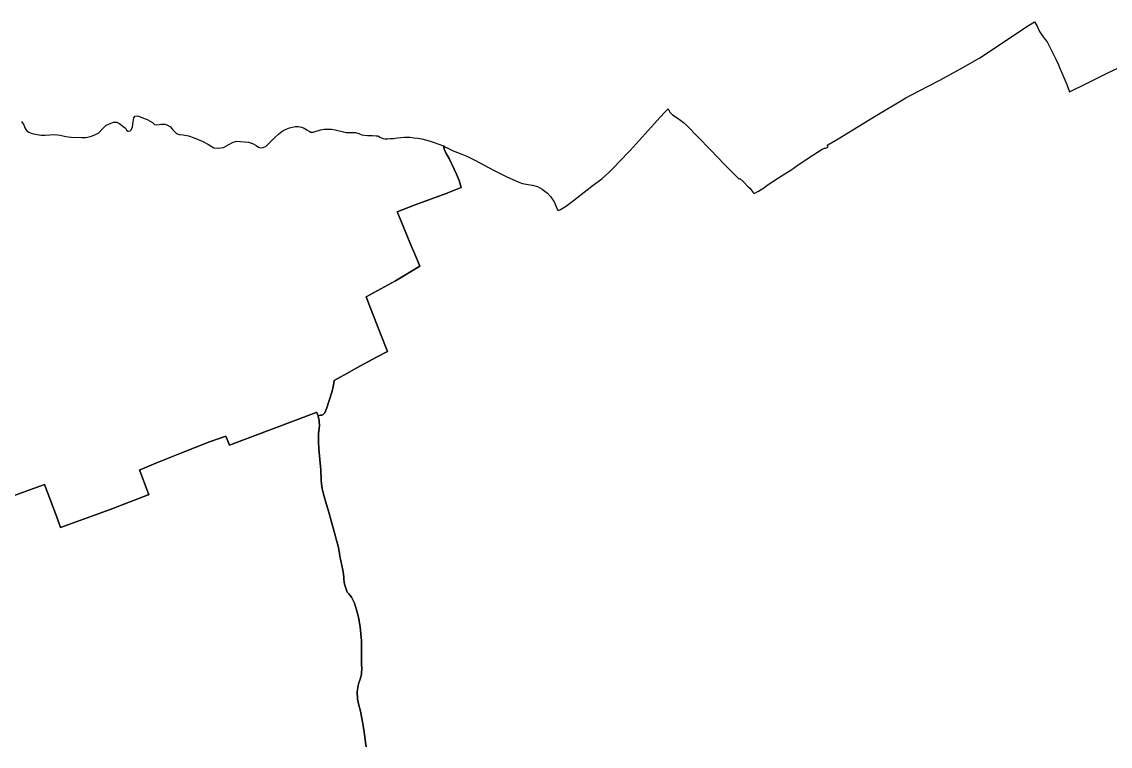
# Model space of a CAD drawing. Header units: metres. Extents: x 245125 to 394351, y 270578 to 4233311.
# Drawn here: x 275660 to 278048, y 4224391 to 4225981 of the extents above; entities that cross this region are included whole.
import ezdxf
from ezdxf.lldxf.tags import DXFTag

# ---------------------------------------------------------------- set-up
doc = ezdxf.new("R2010")
doc.units = ezdxf.units.M
doc.layers.add('ASTOTA', color=7, linetype='Continuous')
doc.layers.add('ΟΡΙΑ ΟΤΑ', color=7, linetype='Continuous')
tags = doc.linetypes.add('HIDDEN', pattern=[0.375, 0.25, -0.125]).pattern_tags.tags
tags[6:7] = [DXFTag(74, 4), DXFTag(75, 0), DXFTag(340, '0'), DXFTag(46, 1.0), DXFTag(50, 0.0), DXFTag(44, 0.0), DXFTag(45, 0.0)]
tags[4:5] = [DXFTag(74, 4), DXFTag(75, 0), DXFTag(340, '0'), DXFTag(46, 1.0), DXFTag(50, 0.0), DXFTag(44, 0.0), DXFTag(45, 0.0)]

msp = doc.modelspace()

# ---------------------------------------------------------------- linework, layer by layer
at = {"layer": 'ASTOTA', "color": 253, "linetype": 'HIDDEN', "ltscale": 300}
for points in [[(276415.2, 4224390.3), (276414.3, 4224399.6), (276412.7, 4224412.3), (276411.3, 4224422.7), (276409.2, 4224436), (276407.5, 4224445.3), (276405.5, 4224455.8), (276403.6, 4224465.7), (276399.5, 4224481.5), (276396.7, 4224494.9), (276396.2, 4224500.6), (276395.8, 4224506), (276395.7, 4224510.4), (276396.4, 4224515.8), (276398, 4224524.5), (276399.5, 4224530.6), (276401.6, 4224536.3), (276403.8, 4224543.8), (276405.1, 4224548.6), (276405.4, 4224554.1), (276405.7, 4224559.7), (276405.5, 4224573.5), (276405.2, 4224587.6), (276405.3, 4224603.4), (276405.6, 4224622.7), (276402.5, 4224653.8), (276398.4, 4224674.4), (276396.7, 4224682.9), (276394.6, 4224691), (276392.3, 4224698.3), (276390.1, 4224705.5), (276388, 4224710), (276385.6, 4224714.2), (276383, 4224718.4), (276377.2, 4224726), (276374.1, 4224729.5), (276372, 4224733.8), (276369.8, 4224740.4), (276367.9, 4224747), (276367.1, 4224752.6), (276366.6, 4224758.2), (276366.6, 4224762.4), (276365.8, 4224768.8), (276364, 4224777.6), (276357.8, 4224808.6), (276357.1, 4224815.1), (276354.2, 4224830.2), (276349.9, 4224845.8), (276347.3, 4224854.4), (276338.8, 4224886.2), (276333.2, 4224904.9), (276327.8, 4224924.5), (276323.4, 4224939.4), (276319.9, 4224953.2), (276318.2, 4224961.4), (276317.4, 4224968.4), (276316.8, 4224974.8), (276316.6, 4224981.8), (276316, 4224991.3), (276315.8, 4224999), (276315.4, 4225005.5), (276313.8, 4225020.6), (276312.4, 4225036.7), (276311.8, 4225043.8), (276311, 4225060.3), (276311, 4225065.7), (276310.9, 4225073), (276311, 4225077.5), (276312.2, 4225089), (276312.7, 4225096.2), (276312.4, 4225102.9), (276312.3, 4225107.1), (276311.2, 4225111.5), (276310, 4225116.4), (276310, 4225116.4), (276314.9, 4225118), (276318.5, 4225118.2), (276321.1, 4225119.4), (276324.8, 4225123.3), (276329, 4225134.3), (276333.7, 4225148.4), (276341, 4225170.9), (276343.5, 4225184), (276344.9, 4225194), (276379.8, 4225213.4), (276395.1, 4225221.7), (276438.5, 4225245.2), (276462, 4225257.5), (276459.1, 4225265), (276449.7, 4225289.1), (276425, 4225352.8), (276415.3, 4225377.6), (276479.8, 4225413.1), (276533, 4225445.4), (276524.2, 4225466.5), (276513.1, 4225493.4), (276484.8, 4225561.4), (276483.5, 4225564.6), (276522.7, 4225579.4), (276590.8, 4225604.4), (276623.8, 4225617.9), (276619.6, 4225633.1), (276614, 4225646.7), (276597.6, 4225681.7), (276591, 4225692), (276587.6, 4225700.3), (276586.2, 4225705.7), (276585.7, 4225709.5), (276588.3, 4225707.3), (276596.3, 4225703), (276606.1, 4225698.4), (276625.3, 4225691.2), (276636.3, 4225686.3), (276653.8, 4225677.5), (276694.8, 4225655.9), (276722.8, 4225642.2), (276750.5, 4225629.6), (276758.3, 4225626.6), (276770.8, 4225624.3), (276780.7, 4225622.5), (276791.4, 4225619.6), (276802, 4225614.4), (276813.3, 4225605.2), (276820.1, 4225597.9), (276828.1, 4225586.2), (276835.7, 4225568.7), (276836.7, 4225567), (276842.2, 4225569.8), (276854.9, 4225577.2), (276870.4, 4225589.1), (276893.6, 4225607.5), (276911, 4225620.9), (276933.4, 4225637.7), (276948.1, 4225650.9), (276960.3, 4225663), (276971, 4225673.7), (276994.8, 4225698.8), (277053.8, 4225764.7), (277069.6, 4225781.8), (277078.6, 4225790.1), (277082.1, 4225783.1), (277087.9, 4225777.3), (277100, 4225769.3), (277112.1, 4225760.7), (277119.4, 4225753.8), (277170.5, 4225700.8), (277202.7, 4225667.2), (277234.3, 4225636), (277235.9, 4225637.4), (277244.4, 4225629.6), (277252.4, 4225620.9), (277254, 4225619.5), (277257.3, 4225616.3), (277260.7, 4225612.3), (277262.5, 4225609.7), (277263.9, 4225607.8), (277267.1, 4225604.3), (277276.3, 4225609.9), (277288.2, 4225617.3), (277298.1, 4225624), (277331, 4225645.4), (277347.8, 4225655.8), (277363.9, 4225667.4), (277373.6, 4225674.2), (277387.4, 4225683.5), (277405.7, 4225695.1), (277416.1, 4225701.5), (277421.6, 4225704), (277424.4, 4225704), (277427.5, 4225705.6), (277429.4, 4225706.6), (277426.9, 4225710.5), (277428.8, 4225711.5), (277451.6, 4225724.3), (277529, 4225772.3), (277599.6, 4225814.4), (277629.2, 4225830.2), (277674.3, 4225853.6), (277720.2, 4225877.8), (277762, 4225902.6), (277868.8, 4225973.1), (277882.3, 4225981.5), (277888.4, 4225971.6), (277893, 4225960.3), (277901.5, 4225948.6), (277905.8, 4225942.8), (277910, 4225937.1), (277914.3, 4225928.8), (277928.6, 4225901), (277929.4, 4225899.1), (277934.6, 4225887), (277937.1, 4225881.2), (277942.3, 4225869.1), (277953.1, 4225843.8), (277959.2, 4225827.8), (277996.3, 4225846.1), (278043.4, 4225869.3), (278085.6, 4225889.1)], [(275659.1, 4225762.3), (275664.4, 4225755.2), (275666.6, 4225748.9), (275668.4, 4225744.8), (275671.2, 4225741.6), (275675, 4225739), (275682.1, 4225736.3), (275693.6, 4225734.2), (275702.3, 4225732.7), (275710.9, 4225732.3), (275732.5, 4225734), (275743.6, 4225732.6), (275756.3, 4225730), (275767.8, 4225728.5), (275790.6, 4225727.2), (275800, 4225727.5), (275810.2, 4225729.9), (275819.8, 4225733.1), (275828.6, 4225737.7), (275836.3, 4225745.6), (275844, 4225754), (275853.4, 4225758.5), (275860.8, 4225761), (275868.5, 4225760.8), (275874.9, 4225757.8), (275882.3, 4225751.7), (275887.4, 4225747.6), (275889.8, 4225743.4), (275893.5, 4225741.6), (275897.7, 4225742.1), (275900.2, 4225745), (275902.4, 4225751.2), (275904.2, 4225761.6), (275905.9, 4225770.7), (275908.5, 4225774.2), (275913.1, 4225774.9), (275917.9, 4225773.7), (275926.6, 4225769.7), (275934.8, 4225767), (275946.8, 4225760.2), (275951.3, 4225756), (275956.2, 4225754.9), (275966.4, 4225757), (275974.3, 4225756.9), (275979.8, 4225754.7), (275985.9, 4225750.6), (275990.5, 4225744.9), (275996, 4225739.4), (275998.9, 4225736.2), (276004.9, 4225734.2), (276014.2, 4225733.4), (276025.4, 4225731.1), (276038, 4225726.4), (276055.5, 4225719.7), (276069.7, 4225712.1), (276075, 4225708.4), (276081.2, 4225704.9), (276089.8, 4225703.7), (276102.2, 4225705.6), (276112.5, 4225711.3), (276123.6, 4225717.1), (276131.7, 4225719.2), (276139.8, 4225719), (276147.8, 4225718.1), (276157.3, 4225716.9), (276165.7, 4225714.4), (276173.9, 4225710), (276179.4, 4225706), (276184.5, 4225704.5), (276189.6, 4225705.3), (276196.2, 4225708.6), (276204.6, 4225717), (276214.4, 4225726.9), (276223.5, 4225735.5), (276231.4, 4225741), (276239.7, 4225745.6), (276247.5, 4225748.6), (276259.8, 4225751.9), (276266.2, 4225751.7), (276273.9, 4225750.4), (276279.3, 4225748.1), (276285.6, 4225744.4), (276290.5, 4225741), (276293.8, 4225739.1), (276299.4, 4225739), (276315.5, 4225744.4), (276323.5, 4225745.4), (276330.9, 4225745.5), (276339.4, 4225745.5), (276347.4, 4225744.3), (276365.7, 4225739.8), (276370.9, 4225738.7), (276379.4, 4225738.7), (276388, 4225738.8), (276392.4, 4225738.4), (276396.9, 4225737.3), (276399.7, 4225735.9), (276402.1, 4225734.6), (276406, 4225733.3), (276411.1, 4225732.3), (276418.1, 4225731.6), (276429.5, 4225731.5), (276437.7, 4225731.4), (276440.7, 4225731), (276442.7, 4225730.1), (276445.4, 4225728.4), (276448.8, 4225726.6), (276452.8, 4225725), (276457.1, 4225724.6), (276462.6, 4225724.9), (276468.7, 4225725.2), (276474.5, 4225725.3), (276484.4, 4225726.4), (276491.3, 4225727.1), (276499.6, 4225727.9), (276505.4, 4225728.1), (276511.1, 4225727.9), (276520.8, 4225726.9), (276528.9, 4225725.9), (276537.7, 4225724.7), (276553.6, 4225720), (276562.6, 4225717.1), (276575.3, 4225713), (276583.3, 4225709.9), (276585.7, 4225709.5), (276586.2, 4225705.7), (276587.6, 4225700.3), (276591, 4225692), (276597.6, 4225681.7), (276614, 4225646.7), (276619.6, 4225633.1), (276623.8, 4225617.9), (276590.8, 4225604.4), (276522.7, 4225579.4), (276483.5, 4225564.6), (276484.8, 4225561.4), (276513.1, 4225493.4), (276524.2, 4225466.5), (276533, 4225445.4), (276479.8, 4225413.1), (276415.3, 4225377.6), (276425, 4225352.8), (276449.7, 4225289.1), (276459.1, 4225265), (276462, 4225257.5), (276438.5, 4225245.2), (276395.1, 4225221.7), (276379.8, 4225213.4), (276344.9, 4225194), (276343.5, 4225184), (276341, 4225170.9), (276333.7, 4225148.4), (276329, 4225134.3), (276324.8, 4225123.3), (276321.1, 4225119.4), (276318.5, 4225118.2), (276314.9, 4225118), (276310, 4225116.4), (276308.8, 4225120.6), (276307.5, 4225124), (276305.5, 4225123.8), (276115.8, 4225052.2), (276107.8, 4225072.3), (276071.3, 4225059.6), (276008.8, 4225035), (275953.5, 4225012.9), (275919.4, 4224998.3), (275917.9, 4224997.8), (275938.7, 4224943.3), (275937.3, 4224943), (275853.9, 4224911.2), (275744.8, 4224871.8), (275735.5, 4224896.5), (275709.2, 4224966.2), (275604, 4224928)]]:
    msp.add_lwpolyline(points, dxfattribs=at)
at = {"layer": 'ΟΡΙΑ ΟΤΑ'}
for points in [[(276415.2, 4224390.3), (276414.3, 4224399.6), (276412.7, 4224412.3), (276411.3, 4224422.7), (276409.2, 4224436), (276407.5, 4224445.3), (276405.5, 4224455.8), (276403.6, 4224465.7), (276399.5, 4224481.5), (276396.7, 4224494.9), (276396.2, 4224500.6), (276395.8, 4224506), (276395.7, 4224510.4), (276396.4, 4224515.8), (276398, 4224524.5), (276399.5, 4224530.6), (276401.6, 4224536.3), (276403.8, 4224543.8), (276405.1, 4224548.6), (276405.4, 4224554.1), (276405.7, 4224559.7), (276405.5, 4224573.5), (276405.2, 4224587.6), (276405.3, 4224603.4), (276405.6, 4224622.7), (276402.5, 4224653.8), (276398.4, 4224674.4), (276396.7, 4224682.9), (276394.6, 4224691), (276392.3, 4224698.3), (276390.1, 4224705.5), (276388, 4224710), (276385.6, 4224714.2), (276383, 4224718.4), (276377.2, 4224726), (276374.1, 4224729.5), (276372, 4224733.8), (276369.8, 4224740.4), (276367.9, 4224747), (276367.1, 4224752.6), (276366.6, 4224758.2), (276366.6, 4224762.4), (276365.8, 4224768.8), (276364, 4224777.6), (276357.8, 4224808.6), (276357.1, 4224815.1), (276354.2, 4224830.2), (276349.9, 4224845.8), (276347.3, 4224854.4), (276338.8, 4224886.2), (276333.2, 4224904.9), (276327.8, 4224924.5), (276323.4, 4224939.4), (276319.9, 4224953.2), (276318.2, 4224961.4), (276317.4, 4224968.4), (276316.8, 4224974.8), (276316.6, 4224981.8), (276316, 4224991.3), (276315.8, 4224999), (276315.4, 4225005.5), (276313.8, 4225020.6), (276312.4, 4225036.7), (276311.8, 4225043.8), (276311, 4225060.3), (276311, 4225065.7), (276310.9, 4225073), (276311, 4225077.5), (276312.2, 4225089), (276312.7, 4225096.2), (276312.4, 4225102.9), (276312.3, 4225107.1), (276311.2, 4225111.5), (276310, 4225116.4), (276310, 4225116.4), (276314.9, 4225118), (276318.5, 4225118.2), (276321.1, 4225119.4), (276324.8, 4225123.3), (276329, 4225134.3), (276333.7, 4225148.4), (276341, 4225170.9), (276343.5, 4225184), (276344.9, 4225194), (276379.8, 4225213.4), (276395.1, 4225221.7), (276438.5, 4225245.2), (276462, 4225257.5), (276459.1, 4225265), (276449.7, 4225289.1), (276425, 4225352.8), (276415.3, 4225377.6), (276479.8, 4225413.1), (276533, 4225445.4), (276524.2, 4225466.5), (276513.1, 4225493.4), (276484.8, 4225561.4), (276483.5, 4225564.6), (276522.7, 4225579.4), (276590.8, 4225604.4), (276623.8, 4225617.9), (276619.6, 4225633.1), (276614, 4225646.7), (276597.6, 4225681.7), (276591, 4225692), (276587.6, 4225700.3), (276586.2, 4225705.7), (276585.7, 4225709.5), (276588.3, 4225707.3), (276596.3, 4225703), (276606.1, 4225698.4), (276625.3, 4225691.2), (276636.3, 4225686.3), (276653.8, 4225677.5), (276694.8, 4225655.9), (276722.8, 4225642.2), (276750.5, 4225629.6), (276758.3, 4225626.6), (276770.8, 4225624.3), (276780.7, 4225622.5), (276791.4, 4225619.6), (276802, 4225614.4), (276813.3, 4225605.2), (276820.1, 4225597.9), (276828.1, 4225586.2), (276835.7, 4225568.7), (276836.7, 4225567), (276842.2, 4225569.8), (276854.9, 4225577.2), (276870.4, 4225589.1), (276893.6, 4225607.5), (276911, 4225620.9), (276933.4, 4225637.7), (276948.1, 4225650.9), (276960.3, 4225663), (276971, 4225673.7), (276994.8, 4225698.8), (277053.8, 4225764.7), (277069.6, 4225781.8), (277078.6, 4225790.1), (277082.1, 4225783.1), (277087.9, 4225777.3), (277100, 4225769.3), (277112.1, 4225760.7), (277119.4, 4225753.8), (277170.5, 4225700.8), (277202.7, 4225667.2), (277234.3, 4225636), (277235.9, 4225637.4), (277244.4, 4225629.6), (277252.4, 4225620.9), (277254, 4225619.5), (277257.3, 4225616.3), (277260.7, 4225612.3), (277262.5, 4225609.7), (277263.9, 4225607.8), (277267.1, 4225604.3), (277276.3, 4225609.9), (277288.2, 4225617.3), (277298.1, 4225624), (277331, 4225645.4), (277347.8, 4225655.8), (277363.9, 4225667.4), (277373.6, 4225674.2), (277387.4, 4225683.5), (277405.7, 4225695.1), (277416.1, 4225701.5), (277421.6, 4225704), (277424.4, 4225704), (277427.5, 4225705.6), (277429.4, 4225706.6), (277426.9, 4225710.5), (277428.8, 4225711.5), (277451.6, 4225724.3), (277529, 4225772.3), (277599.6, 4225814.4), (277629.2, 4225830.2), (277674.3, 4225853.6), (277720.2, 4225877.8), (277762, 4225902.6), (277868.8, 4225973.1), (277882.3, 4225981.5), (277888.4, 4225971.6), (277893, 4225960.3), (277901.5, 4225948.6), (277905.8, 4225942.8), (277910, 4225937.1), (277914.3, 4225928.8), (277928.6, 4225901), (277929.4, 4225899.1), (277934.6, 4225887), (277937.1, 4225881.2), (277942.3, 4225869.1), (277953.1, 4225843.8), (277959.2, 4225827.8), (277996.3, 4225846.1), (278043.4, 4225869.3), (278085.6, 4225889.1)], [(275604, 4224928), (275709.2, 4224966.2), (275735.5, 4224896.5), (275744.8, 4224871.8), (275853.9, 4224911.2), (275937.3, 4224943), (275938.7, 4224943.3), (275917.9, 4224997.8), (275919.4, 4224998.3), (275953.5, 4225012.9), (276008.8, 4225035), (276071.3, 4225059.6), (276107.8, 4225072.3), (276115.8, 4225052.2), (276305.5, 4225123.8), (276307.5, 4225124), (276308.8, 4225120.6), (276310, 4225116.4), (276311.2, 4225111.5), (276312.3, 4225107.1), (276312.4, 4225102.9), (276312.7, 4225096.2), (276312.2, 4225089), (276311, 4225077.5), (276310.9, 4225073), (276311, 4225065.7), (276311, 4225060.3), (276311.8, 4225043.8), (276312.4, 4225036.7), (276313.8, 4225020.6), (276315.4, 4225005.5), (276315.8, 4224999), (276316, 4224991.3), (276316.6, 4224981.8), (276316.8, 4224974.8), (276317.4, 4224968.4), (276318.2, 4224961.4), (276319.9, 4224953.2), (276323.4, 4224939.4), (276327.8, 4224924.5), (276333.2, 4224904.9), (276338.8, 4224886.2), (276347.3, 4224854.4), (276349.9, 4224845.8), (276354.2, 4224830.2), (276357.1, 4224815.1), (276357.8, 4224808.6), (276364, 4224777.6), (276365.8, 4224768.8), (276366.6, 4224762.4), (276366.6, 4224758.2), (276367.1, 4224752.6), (276367.9, 4224747), (276369.8, 4224740.4), (276372, 4224733.8), (276374.1, 4224729.5), (276377.2, 4224726), (276383, 4224718.4), (276385.6, 4224714.2), (276388, 4224710), (276390.1, 4224705.5), (276392.3, 4224698.3), (276394.6, 4224691), (276396.7, 4224682.9), (276398.4, 4224674.4), (276402.5, 4224653.8), (276405.6, 4224622.7), (276405.3, 4224603.4), (276405.2, 4224587.6), (276405.5, 4224573.5), (276405.7, 4224559.7), (276405.4, 4224554.1), (276405.1, 4224548.6), (276403.8, 4224543.8), (276401.6, 4224536.3), (276399.5, 4224530.6), (276398, 4224524.5), (276396.4, 4224515.8), (276395.7, 4224510.4), (276395.8, 4224506), (276396.2, 4224500.6), (276396.7, 4224494.9), (276399.5, 4224481.5), (276403.6, 4224465.7), (276405.5, 4224455.8), (276407.5, 4224445.3), (276409.2, 4224436), (276411.3, 4224422.7), (276412.7, 4224412.3), (276414.3, 4224399.6), (276415.2, 4224390.3)], [(275604, 4224928), (275709.2, 4224966.2), (275735.5, 4224896.5), (275744.8, 4224871.8), (275853.9, 4224911.2), (275937.3, 4224943), (275938.7, 4224943.3), (275917.9, 4224997.8), (275919.4, 4224998.3), (275953.5, 4225012.9), (276008.8, 4225035), (276071.3, 4225059.6), (276107.8, 4225072.3), (276115.8, 4225052.2), (276305.5, 4225123.8), (276307.5, 4225124), (276308.8, 4225120.6), (276310, 4225116.4), (276311.2, 4225111.5), (276312.3, 4225107.1), (276312.4, 4225102.9), (276312.7, 4225096.2), (276312.2, 4225089), (276311, 4225077.5), (276310.9, 4225073), (276311, 4225065.7), (276311, 4225060.3), (276311.8, 4225043.8), (276312.4, 4225036.7), (276313.8, 4225020.6), (276315.4, 4225005.5), (276315.8, 4224999), (276316, 4224991.3), (276316.6, 4224981.8), (276316.8, 4224974.8), (276317.4, 4224968.4), (276318.2, 4224961.4), (276319.9, 4224953.2), (276323.4, 4224939.4), (276327.8, 4224924.5), (276333.2, 4224904.9), (276338.8, 4224886.2), (276347.3, 4224854.4), (276349.9, 4224845.8), (276354.2, 4224830.2), (276357.1, 4224815.1), (276357.8, 4224808.6), (276364, 4224777.6), (276365.8, 4224768.8), (276366.6, 4224762.4), (276366.6, 4224758.2), (276367.1, 4224752.6), (276367.9, 4224747), (276369.8, 4224740.4), (276372, 4224733.8), (276374.1, 4224729.5), (276377.2, 4224726), (276383, 4224718.4), (276385.6, 4224714.2), (276388, 4224710), (276390.1, 4224705.5), (276392.3, 4224698.3), (276394.6, 4224691), (276396.7, 4224682.9), (276398.4, 4224674.4), (276402.5, 4224653.8), (276405.6, 4224622.7), (276405.3, 4224603.4), (276405.2, 4224587.6), (276405.5, 4224573.5), (276405.7, 4224559.7), (276405.4, 4224554.1), (276405.1, 4224548.6), (276403.8, 4224543.8), (276401.6, 4224536.3), (276399.5, 4224530.6), (276398, 4224524.5), (276396.4, 4224515.8), (276395.7, 4224510.4), (276395.8, 4224506), (276396.2, 4224500.6), (276396.7, 4224494.9), (276399.5, 4224481.5), (276403.6, 4224465.7), (276405.5, 4224455.8), (276407.5, 4224445.3), (276409.2, 4224436), (276411.3, 4224422.7), (276412.7, 4224412.3), (276414.3, 4224399.6), (276415.2, 4224390.3)], [(275604, 4224928), (275709.2, 4224966.2), (275735.5, 4224896.5), (275744.8, 4224871.8), (275853.9, 4224911.2), (275937.3, 4224943), (275938.7, 4224943.3), (275917.9, 4224997.8), (275919.4, 4224998.3), (275953.5, 4225012.9), (276008.8, 4225035), (276071.3, 4225059.6), (276107.8, 4225072.3), (276115.8, 4225052.2), (276305.5, 4225123.8), (276307.5, 4225124), (276308.8, 4225120.6), (276310, 4225116.4), (276311.2, 4225111.5), (276312.3, 4225107.1), (276312.4, 4225102.9), (276312.7, 4225096.2), (276312.2, 4225089), (276311, 4225077.5), (276310.9, 4225073), (276311, 4225065.7), (276311, 4225060.3), (276311.8, 4225043.8), (276312.4, 4225036.7), (276313.8, 4225020.6), (276315.4, 4225005.5), (276315.8, 4224999), (276316, 4224991.3), (276316.6, 4224981.8), (276316.8, 4224974.8), (276317.4, 4224968.4), (276318.2, 4224961.4), (276319.9, 4224953.2), (276323.4, 4224939.4), (276327.8, 4224924.5), (276333.2, 4224904.9), (276338.8, 4224886.2), (276347.3, 4224854.4), (276349.9, 4224845.8), (276354.2, 4224830.2), (276357.1, 4224815.1), (276357.8, 4224808.6), (276364, 4224777.6), (276365.8, 4224768.8), (276366.6, 4224762.4), (276366.6, 4224758.2), (276367.1, 4224752.6), (276367.9, 4224747), (276369.8, 4224740.4), (276372, 4224733.8), (276374.1, 4224729.5), (276377.2, 4224726), (276383, 4224718.4), (276385.6, 4224714.2), (276388, 4224710), (276390.1, 4224705.5), (276392.3, 4224698.3), (276394.6, 4224691), (276396.7, 4224682.9), (276398.4, 4224674.4), (276402.5, 4224653.8), (276405.6, 4224622.7), (276405.3, 4224603.4), (276405.2, 4224587.6), (276405.5, 4224573.5), (276405.7, 4224559.7), (276405.4, 4224554.1), (276405.1, 4224548.6), (276403.8, 4224543.8), (276401.6, 4224536.3), (276399.5, 4224530.6), (276398, 4224524.5), (276396.4, 4224515.8), (276395.7, 4224510.4), (276395.8, 4224506), (276396.2, 4224500.6), (276396.7, 4224494.9), (276399.5, 4224481.5), (276403.6, 4224465.7), (276405.5, 4224455.8), (276407.5, 4224445.3), (276409.2, 4224436), (276411.3, 4224422.7), (276412.7, 4224412.3), (276414.3, 4224399.6), (276415.2, 4224390.3)]]:
    msp.add_lwpolyline(points, dxfattribs=at)

doc.saveas('drawing.dxf')
